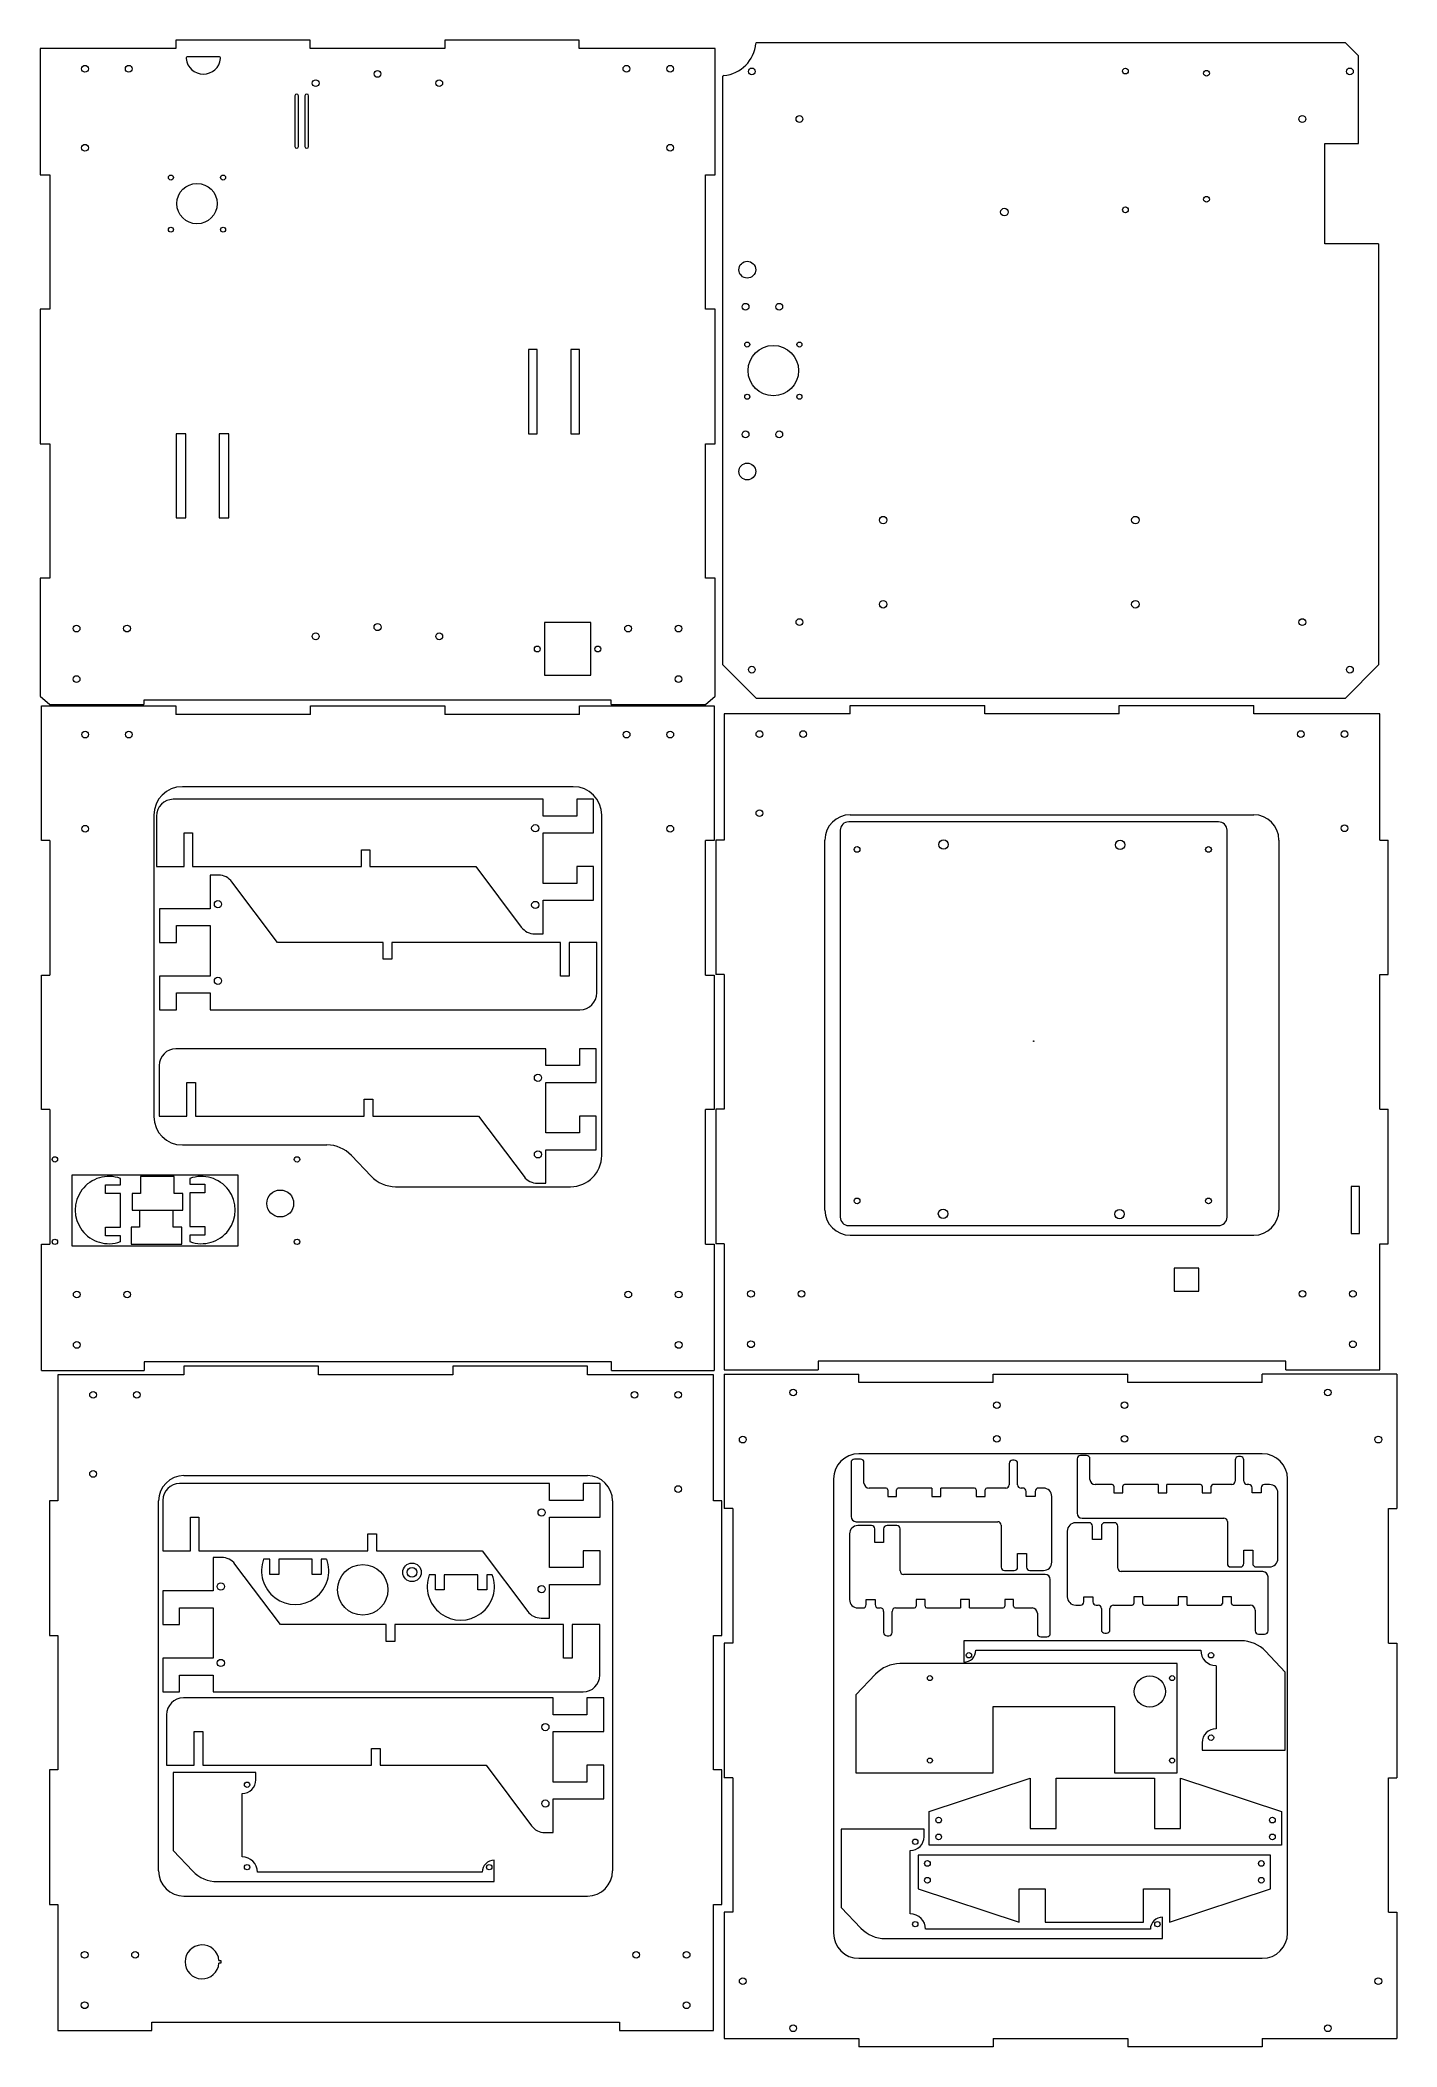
# Model space of a CAD drawing. Header units: millimetres. Extents: x 429 to 1236, y 19 to 1212.
import ezdxf

# ---------------------------------------------------------------- set-up
doc = ezdxf.new("R2010")
doc.units = ezdxf.units.MM

msp = doc.modelspace()

# ---------------------------------------------------------------- linework, layer by layer
at = {"color": 7, "linetype": 'Continuous', "lineweight": 15}
for p, q in [((429.4, 1206.9), (429.4, 1131.9)), ((510.1, 1206.9), (429.4, 1206.9)), ((510.1, 1211.9), (510.1, 1206.9)), ((590.1, 1211.9), (510.1, 1211.9)), ((590.1, 1206.9), (590.1, 1211.9)), ((670.1, 1206.9), (590.1, 1206.9)), ((670.1, 1211.9), (670.1, 1206.9)), ((750.1, 1211.9), (670.1, 1211.9)), ((750.1, 1206.9), (750.1, 1211.9)), ((830.8, 1206.9), (750.1, 1206.9)), ((830.8, 1131.9), (830.8, 1206.9)), ((855.5, 1210.4), (855.1, 1210)), ((855.5, 1210.4), (1205.5, 1210.4)), ((1213.5, 1202.5), (1205.5, 1210.4)), ((535.7, 1202), (517.3, 1202)), ((1213.5, 1150.4), (1213.5, 1202.5)), ((836, 1190.9), (835.5, 1190.4)), ((835.5, 840.4), (835.5, 1190.4)), ((580.9, 1178.7), (580.9, 1148.7)), ((583.1, 1148.7), (583.1, 1178.7)), ((586.9, 1178.7), (586.9, 1148.7)), ((589.1, 1148.7), (589.1, 1178.7)), ((1193.4, 1150.4), (1213.5, 1150.4)), ((1193.4, 1090.8), (1193.4, 1150.4)), ((429.4, 1131.9), (435.1, 1131.9)), ((435.1, 1131.9), (435.1, 1051.9)), ((825.1, 1131.9), (830.8, 1131.9)), ((825.1, 1051.9), (825.1, 1131.9)), ((1225.5, 1090.8), (1193.4, 1090.8)), ((1225.5, 1090.8), (1225.5, 840.4)), ((429.4, 1051.9), (429.4, 971.9)), ((435.1, 1051.9), (429.4, 1051.9)), ((830.8, 1051.9), (825.1, 1051.9)), ((830.8, 971.9), (830.8, 1051.9)), ((725, 1027.9), (719.8, 1027.9)), ((719.8, 1027.9), (719.8, 977.9)), ((725, 977.9), (725, 1027.9)), ((745, 1027.9), (745, 977.9)), ((750.2, 1027.9), (745, 1027.9)), ((750.2, 977.9), (750.2, 1027.9)), ((429.4, 971.9), (435.1, 971.9)), ((435.1, 971.9), (435.1, 891.9)), ((516, 977.9), (510.4, 977.9)), ((510.4, 977.9), (510.4, 927.9)), ((516, 927.9), (516, 977.9)), ((541.6, 977.9), (536, 977.9)), ((536, 977.9), (536, 927.9)), ((541.6, 927.9), (541.6, 977.9)), ((719.8, 977.9), (725, 977.9)), ((745, 977.9), (750.2, 977.9)), ((825.1, 971.9), (830.8, 971.9)), ((825.1, 891.9), (825.1, 971.9)), ((510.4, 927.9), (516, 927.9)), ((536, 927.9), (541.6, 927.9)), ((429.4, 891.9), (429.4, 821.9)), ((435.1, 891.9), (429.4, 891.9)), ((830.8, 891.9), (825.1, 891.9)), ((830.8, 821.9), (830.8, 891.9)), ((756.9, 865.6), (729.4, 865.6)), ((729.4, 865.6), (729.4, 834.3)), ((756.9, 834.3), (756.9, 865.6)), ((835.5, 840.4), (855.5, 820.4)), ((1205.5, 820.4), (1225.5, 840.4)), ((729.4, 834.3), (756.9, 834.3)), ((429.4, 821.9), (435.1, 816.9)), ((430.2, 736), (430.2, 816)), ((430.2, 816), (510.2, 816)), ((435.1, 816.9), (491.1, 816.9)), ((769.1, 819.5), (491.1, 819.5)), ((491.1, 819.5), (491.1, 816.9)), ((510.2, 816), (510.2, 811)), ((590.2, 811), (590.2, 816)), ((590.2, 816), (670.2, 816)), ((670.2, 816), (670.2, 811)), ((750.2, 816), (830.2, 816)), ((750.2, 811), (750.2, 816)), ((769.1, 816.9), (769.1, 819.5)), ((769.1, 816.9), (825.1, 816.9)), ((825.1, 816.9), (830.8, 821.9)), ((830.2, 816), (830.2, 736)), ((836.2, 811.3), (836.2, 736.3)), ((911.2, 811.3), (836.2, 811.3)), ((1205.5, 820.4), (855.5, 820.4)), ((911.2, 811.3), (911.2, 816.3)), ((911.2, 816.3), (991.2, 816.3)), ((991.2, 811.3), (991.2, 816.3)), ((1071.2, 811.3), (991.2, 811.3)), ((1071.2, 811.3), (1071.2, 816.3)), ((1071.2, 816.3), (1151.2, 816.3)), ((1151.2, 811.3), (1151.2, 816.3)), ((1226.2, 811.3), (1151.2, 811.3)), ((1226.2, 736.3), (1226.2, 811.3)), ((590.2, 811), (510.2, 811)), ((750.2, 811), (670.2, 811)), ((746.5, 768), (514, 768)), ((728.6, 760.5), (508.6, 760.5)), ((728.6, 750.5), (728.6, 760.5)), ((748.6, 760.5), (748.6, 750.5)), ((758.6, 760.5), (748.6, 760.5)), ((758.6, 740.5), (758.6, 760.5)), ((497, 751), (497, 572)), ((498.6, 750.5), (498.6, 720.5)), ((515, 740.5), (520.1, 740.5)), ((515, 720.5), (515, 740.5)), ((520.1, 740.5), (520.1, 720.5)), ((748.6, 750.5), (728.6, 750.5)), ((728.6, 740.5), (758.6, 740.5)), ((728.6, 710.5), (728.6, 740.5)), ((763.5, 548.7), (763.5, 751)), ((905.3, 742.1), (905.3, 512.1)), ((1130.3, 747.1), (910.3, 747.1)), ((911.2, 751.3), (1151.2, 751.3)), ((1135.3, 512.1), (1135.3, 742.1)), ((435.2, 736), (430.2, 736)), ((435.2, 736), (435.2, 656)), ((620.5, 730.5), (625.6, 730.5)), ((620.5, 720.5), (620.5, 730.5)), ((625.6, 730.5), (625.6, 720.5)), ((830.2, 736), (825.2, 736)), ((825.2, 656), (825.2, 736)), ((831.2, 736.3), (831.2, 656.3)), ((836.2, 736.3), (831.2, 736.3)), ((896.2, 516.3), (896.2, 736.3)), ((1166.2, 736.3), (1166.2, 516.3)), ((1226.2, 736.3), (1231.2, 736.3)), ((1231.2, 656.3), (1231.2, 736.3)), ((498.6, 720.5), (515, 720.5)), ((520.1, 720.5), (620.5, 720.5)), ((625.6, 720.5), (688.6, 720.5)), ((688.6, 720.5), (715.6, 684.5)), ((748.6, 720.5), (748.6, 710.5)), ((758.6, 720.5), (748.6, 720.5)), ((758.6, 700.5), (758.6, 720.5)), ((530.5, 715.4), (530.5, 695.4)), ((535.5, 715.4), (530.5, 715.4)), ((570.5, 675.4), (543.5, 711.4)), ((748.6, 710.5), (728.6, 710.5)), ((500.5, 695.4), (500.5, 675.4)), ((530.5, 695.4), (500.5, 695.4)), ((728.6, 700.5), (758.6, 700.5)), ((728.6, 680.5), (728.6, 700.5)), ((510.5, 685.4), (530.5, 685.4)), ((510.5, 675.4), (510.5, 685.4)), ((530.5, 685.4), (530.5, 655.4)), ((723.6, 680.5), (728.6, 680.5)), ((500.5, 675.4), (510.5, 675.4)), ((633.5, 675.4), (570.5, 675.4)), ((633.5, 665.4), (633.5, 675.4)), ((638.6, 675.4), (638.6, 665.4)), ((739, 675.4), (638.6, 675.4)), ((739, 655.4), (739, 675.4)), ((744.1, 675.4), (744.1, 655.4)), ((760.5, 675.4), (744.1, 675.4)), ((760.5, 645.4), (760.5, 675.4)), ((638.6, 665.4), (633.5, 665.4)), ((836.2, 656.3), (831.2, 656.3)), ((836.2, 656.3), (836.2, 576.3)), ((1226.2, 656.3), (1231.2, 656.3)), ((1226.2, 576.3), (1226.2, 656.3)), ((430.2, 576), (430.2, 656)), ((430.2, 656), (435.2, 656)), ((500.5, 655.4), (500.5, 635.4)), ((530.5, 655.4), (500.5, 655.4)), ((510.5, 645.4), (530.5, 645.4)), ((510.5, 635.4), (510.5, 645.4)), ((530.5, 645.4), (530.5, 635.4)), ((744.1, 655.4), (739, 655.4)), ((825.2, 656), (830.2, 656)), ((830.2, 656), (830.2, 576)), ((500.5, 635.4), (510.5, 635.4)), ((530.5, 635.4), (750.5, 635.4)), ((730.2, 612.2), (510.2, 612.2)), ((730.2, 602.2), (730.2, 612.2)), ((750.2, 612.2), (750.2, 602.2)), ((760.2, 612.2), (750.2, 612.2)), ((760.2, 592.2), (760.2, 612.2)), ((500.2, 602.2), (500.2, 572.2)), ((750.2, 602.2), (730.2, 602.2)), ((516.7, 592.2), (521.8, 592.2)), ((516.7, 572.2), (516.7, 592.2)), ((521.8, 592.2), (521.8, 572.2)), ((730.2, 592.2), (760.2, 592.2)), ((730.2, 562.2), (730.2, 592.2)), ((435.2, 576), (430.2, 576)), ((435.2, 576), (435.2, 496)), ((622.2, 582.2), (627.3, 582.2)), ((622.2, 572.2), (622.2, 582.2)), ((627.3, 582.2), (627.3, 572.2)), ((830.2, 576), (825.2, 576)), ((825.2, 496), (825.2, 576)), ((831.2, 576.3), (831.2, 496.3)), ((836.2, 576.3), (831.2, 576.3)), ((1226.2, 576.3), (1231.2, 576.3)), ((1231.2, 496.3), (1231.2, 576.3)), ((500.2, 572.2), (516.7, 572.2)), ((521.8, 572.2), (622.2, 572.2)), ((627.3, 572.2), (690.2, 572.2)), ((690.2, 572.2), (717.2, 536.2)), ((750.2, 562.2), (730.2, 562.2)), ((750.2, 572.2), (750.2, 562.2)), ((760.2, 572.2), (750.2, 572.2)), ((760.2, 552.2), (760.2, 572.2)), ((514, 555), (600, 555)), ((730.2, 552.2), (760.2, 552.2)), ((730.2, 532.2), (730.2, 552.2)), ((448.2, 537.1), (448.2, 495.1)), ((547.2, 537.1), (448.2, 537.1)), ((547.2, 495.1), (547.2, 537.1)), ((614.6, 548.8), (626.3, 536.4)), ((468.3, 531.3), (477.3, 531.3)), ((468.3, 526.1), (468.3, 531.3)), ((477.3, 526.1), (468.3, 526.1)), ((477.3, 531.3), (477.3, 535)), ((477.3, 506.1), (477.3, 526.1)), ((489.2, 526.2), (484.2, 526.2)), ((484.2, 526.2), (484.2, 516.2)), ((489.2, 536.2), (489.2, 526.2)), ((509.2, 536.2), (489.2, 536.2)), ((509.2, 526.2), (509.2, 536.2)), ((514.2, 526.2), (509.2, 526.2)), ((514.2, 516.2), (514.2, 526.2)), ((518.4, 535.1), (518.4, 531.7)), ((518.4, 531.7), (527.4, 531.7)), ((518.4, 526.5), (518.4, 506.5)), ((527.4, 526.5), (518.4, 526.5)), ((527.4, 531.7), (527.4, 526.5)), ((640.8, 530.2), (744.9, 530.2)), ((725.2, 532.2), (730.2, 532.2)), ((1209.1, 530.3), (1209.1, 502.3)), ((1214.1, 530.3), (1209.1, 530.3)), ((1214.1, 502.3), (1214.1, 530.3)), ((484.2, 516.2), (514.2, 516.2)), ((488.6, 516.1), (488.6, 506.1)), ((508.6, 516.1), (488.6, 516.1)), ((508.6, 506.1), (508.6, 516.1)), ((468.3, 506.1), (477.3, 506.1)), ((468.3, 500.9), (468.3, 506.1)), ((488.6, 506.1), (483.6, 506.1)), ((483.6, 506.1), (483.6, 496.1)), ((513.6, 506.1), (508.6, 506.1)), ((513.6, 496.1), (513.6, 506.1)), ((518.4, 506.5), (527.4, 506.5)), ((518.4, 501.3), (518.4, 497.6)), ((527.4, 501.3), (518.4, 501.3)), ((527.4, 506.5), (527.4, 501.3)), ((910.3, 507.1), (1130.3, 507.1)), ((911.2, 501.3), (1151.2, 501.3)), ((1209.1, 502.3), (1214.1, 502.3)), ((430.2, 421), (430.2, 496)), ((430.2, 496), (435.2, 496)), ((448.2, 495.1), (547.2, 495.1)), ((477.3, 500.9), (468.3, 500.9)), ((477.3, 497.5), (477.3, 500.9)), ((483.6, 496.1), (513.6, 496.1)), ((825.2, 496), (830.2, 496)), ((830.2, 496), (830.2, 421)), ((836.2, 496.3), (831.2, 496.3)), ((836.2, 496.3), (836.2, 421.3)), ((1226.2, 496.3), (1231.2, 496.3)), ((1226.2, 421.3), (1226.2, 496.3)), ((1118.5, 481.8), (1103.9, 481.8)), ((1103.9, 481.8), (1103.9, 468)), ((1118.5, 468), (1118.5, 481.8)), ((1103.9, 468), (1118.5, 468)), ((430.2, 421), (491.2, 421)), ((439.9, 418.4), (439.9, 343.4)), ((514.9, 418.4), (439.9, 418.4)), ((769.2, 426.1), (491.2, 426.1)), ((491.2, 426.1), (491.2, 421)), ((514.9, 423.4), (514.9, 418.4)), ((594.9, 423.4), (514.9, 423.4)), ((594.9, 418.4), (594.9, 423.4)), ((674.9, 418.4), (594.9, 418.4)), ((674.9, 423.4), (674.9, 418.4)), ((754.9, 423.4), (674.9, 423.4)), ((754.9, 418.4), (754.9, 423.4)), ((829.9, 418.4), (754.9, 418.4)), ((769.2, 421), (769.2, 426.1)), ((769.2, 421), (830.2, 421)), ((829.9, 343.4), (829.9, 418.4)), ((836.2, 421.3), (892.2, 421.3)), ((836.3, 418.8), (836.3, 338.8)), ((836.3, 418.8), (916.3, 418.8)), ((1170.2, 426.5), (892.2, 426.5)), ((892.2, 426.5), (892.2, 421.3)), ((916.3, 413.8), (916.3, 418.8)), ((996.3, 413.8), (996.3, 418.8)), ((996.3, 418.8), (1076.3, 418.8)), ((1076.3, 413.8), (1076.3, 418.8)), ((1156.3, 413.8), (1156.3, 418.8)), ((1236.3, 418.8), (1156.3, 418.8)), ((1170.2, 421.3), (1170.2, 426.5)), ((1170.2, 421.3), (1226.2, 421.3)), ((1236.3, 418.8), (1236.3, 338.8)), ((996.3, 413.8), (916.3, 413.8)), ((1156.3, 413.8), (1076.3, 413.8)), ((1156.3, 371.4), (916.3, 371.4)), ((1051.8, 370.3), (1048.2, 370.3)), ((514.9, 358.4), (754.9, 358.4)), ((911.7, 366.2), (911.7, 334)), ((917.4, 368.2), (913.7, 368.2)), ((919.4, 354), (919.4, 366.2)), ((1005.7, 365.6), (1005.7, 353)), ((1008.8, 367.6), (1007.7, 367.6)), ((1010.8, 353), (1010.8, 365.6)), ((1046.2, 368.3), (1046.2, 336.1)), ((1053.8, 356.1), (1053.8, 368.3)), ((1140.2, 367.7), (1140.2, 355.1)), ((1143.3, 369.7), (1142.2, 369.7)), ((1145.3, 355.1), (1145.3, 367.7)), ((732.4, 353.7), (512.4, 353.7)), ((732.4, 343.7), (732.4, 353.7)), ((752.4, 353.7), (752.4, 343.7)), ((762.4, 353.7), (752.4, 353.7)), ((762.4, 333.7), (762.4, 353.7)), ((901.3, 356.4), (901.3, 86.4)), ((932.5, 351), (922.4, 351)), ((933.5, 350), (933.5, 346)), ((938.8, 346), (938.8, 350)), ((959.8, 351), (939.8, 351)), ((959.8, 351), (959.8, 346)), ((965.1, 346), (965.1, 351)), ((985.2, 351), (965.1, 351)), ((986.2, 350), (986.2, 346)), ((991.5, 346), (991.5, 350)), ((1003.7, 351), (992.5, 351)), ((1013.9, 351), (1012.8, 351)), ((1015.9, 346), (1015.9, 349)), ((1021.2, 349), (1021.2, 346)), ((1026.1, 351), (1023.2, 351)), ((1067, 353.1), (1056.8, 353.1)), ((1068, 352.1), (1068, 348.1)), ((1068, 348.1), (1073.3, 348.1)), ((1073.3, 348.1), (1073.3, 352.1)), ((1094.3, 353.1), (1074.3, 353.1)), ((1094.3, 353.1), (1094.3, 348.1)), ((1094.3, 348.1), (1099.6, 348.1)), ((1099.6, 348.1), (1099.6, 353.1)), ((1119.6, 353.1), (1099.6, 353.1)), ((1120.6, 352.1), (1120.6, 348.1)), ((1120.6, 348.1), (1125.9, 348.1)), ((1125.9, 348.1), (1125.9, 352.1)), ((1138.2, 353.1), (1126.9, 353.1)), ((1148.3, 353.1), (1147.3, 353.1)), ((1150.3, 348.1), (1150.3, 351.1)), ((1155.6, 348.1), (1150.3, 348.1)), ((1155.6, 351.1), (1155.6, 348.1)), ((1160.6, 353.1), (1157.6, 353.1)), ((1165.6, 309.1), (1165.6, 348.1)), ((1171.3, 86.4), (1171.3, 356.4)), ((434.9, 343.4), (434.9, 263.4)), ((439.9, 343.4), (434.9, 343.4)), ((499.9, 123.4), (499.9, 343.4)), ((502.4, 343.7), (502.4, 313.7)), ((752.4, 343.7), (732.4, 343.7)), ((769.9, 343.4), (769.9, 123.4)), ((834.9, 343.4), (829.9, 343.4)), ((834.9, 263.4), (834.9, 343.4)), ((841.3, 338.8), (836.3, 338.8)), ((841.3, 338.8), (841.3, 258.8)), ((933.5, 346), (938.8, 346)), ((959.8, 346), (965.1, 346)), ((986.2, 346), (991.5, 346)), ((1021.2, 346), (1015.9, 346)), ((1031.1, 307), (1031.1, 346)), ((1231.3, 338.8), (1236.3, 338.8)), ((1231.3, 258.8), (1231.3, 338.8)), ((518.8, 333.7), (523.9, 333.7)), ((518.8, 313.7), (518.8, 333.7)), ((523.9, 333.7), (523.9, 313.7)), ((624.3, 323.7), (629.4, 323.7)), ((624.3, 313.7), (624.3, 323.7)), ((629.4, 323.7), (629.4, 313.7)), ((732.4, 333.7), (762.4, 333.7)), ((732.4, 303.7), (732.4, 333.7)), ((910.8, 323.7), (910.8, 284.7)), ((914.7, 331), (999, 331)), ((923.8, 328.7), (915.8, 328.7)), ((925.8, 318.7), (925.8, 326.7)), ((931.1, 326.7), (931.1, 318.7)), ((934.1, 328.7), (933.1, 328.7)), ((938.9, 328.7), (934.1, 328.7)), ((940.9, 301.7), (940.9, 326.7)), ((1001, 329), (1001, 304)), ((1040.3, 325.4), (1040.3, 286.4)), ((1053.3, 330.4), (1045.3, 330.4)), ((1049.2, 333.1), (1133.5, 333.1)), ((1055.3, 320.4), (1055.3, 328.4)), ((1060.6, 328.4), (1060.6, 320.4)), ((1063.6, 330.4), (1062.6, 330.4)), ((1068.4, 330.4), (1063.6, 330.4)), ((1070.4, 303.4), (1070.4, 328.4)), ((1135.5, 331.1), (1135.5, 306.1)), ((502.4, 313.7), (518.8, 313.7)), ((523.9, 313.7), (624.3, 313.7)), ((629.4, 313.7), (692.4, 313.7)), ((692.4, 313.7), (719.4, 277.7)), ((752.4, 313.7), (752.4, 303.7)), ((762.4, 313.7), (752.4, 313.7)), ((762.4, 293.7), (762.4, 313.7)), ((931.1, 318.7), (925.8, 318.7)), ((1010.8, 312), (1016.1, 312)), ((1010.8, 304), (1010.8, 312)), ((1016.1, 312), (1016.1, 304)), ((1060.6, 320.4), (1055.3, 320.4)), ((1145.3, 314.1), (1150.6, 314.1)), ((1145.3, 306.1), (1145.3, 314.1)), ((1150.6, 314.1), (1150.6, 306.1)), ((532.3, 309.8), (532.3, 289.8)), ((537.3, 309.8), (532.3, 309.8)), ((572.3, 269.8), (545.3, 305.8)), ((566.1, 308.7), (562.3, 308.7)), ((566.1, 299.7), (566.1, 308.7)), ((571.3, 299.7), (566.1, 299.7)), ((571.3, 308.7), (571.3, 299.7)), ((591.3, 308.7), (571.3, 308.7)), ((591.3, 299.7), (591.3, 308.7)), ((596.5, 299.7), (591.3, 299.7)), ((596.5, 308.7), (596.5, 299.7)), ((599.8, 308.7), (596.5, 308.7)), ((664.6, 299.5), (660.8, 299.5)), ((664.6, 290.5), (664.6, 299.5)), ((669.8, 299.5), (669.8, 290.5)), ((689.8, 299.5), (669.8, 299.5)), ((689.8, 290.5), (689.8, 299.5)), ((695, 299.5), (695, 290.5)), ((698.3, 299.5), (695, 299.5)), ((752.4, 303.7), (732.4, 303.7)), ((1027.2, 299.7), (942.9, 299.7)), ((1003, 302), (1007.7, 302)), ((1007.7, 302), (1008.8, 302)), ((1018.1, 302), (1026.1, 302)), ((1156.7, 301.3), (1072.4, 301.4)), ((1137.5, 304.1), (1142.2, 304.1)), ((1142.2, 304.1), (1143.3, 304.1)), ((1152.6, 304.1), (1160.6, 304.1)), ((1159.7, 266.2), (1159.7, 298.3)), ((502.3, 289.8), (502.3, 269.8)), ((532.3, 289.8), (502.3, 289.8)), ((669.8, 290.5), (664.6, 290.5)), ((695, 290.5), (689.8, 290.5)), ((732.4, 293.7), (762.4, 293.7)), ((732.4, 273.7), (732.4, 293.7)), ((1030.2, 264.5), (1030.2, 296.7)), ((1050.2, 286.4), (1055.5, 286.4)), ((1050.2, 283.4), (1050.2, 286.4)), ((1055.5, 286.4), (1055.5, 283.4)), ((1085.2, 286.4), (1079.9, 286.4)), ((1079.9, 286.4), (1079.9, 282.4)), ((1085.2, 282.4), (1085.2, 286.4)), ((1111.6, 286.4), (1106.3, 286.4)), ((1106.3, 286.4), (1106.3, 281.4)), ((1111.6, 281.4), (1111.6, 286.4)), ((1137.9, 286.4), (1132.6, 286.4)), ((1132.6, 286.4), (1132.6, 282.4)), ((1137.9, 282.4), (1137.9, 286.4)), ((512.3, 279.8), (532.3, 279.8)), ((512.3, 269.8), (512.3, 279.8)), ((532.3, 279.8), (532.3, 249.8)), ((915.8, 279.7), (918.7, 279.7)), ((920.7, 284.7), (926, 284.7)), ((920.7, 281.7), (920.7, 284.7)), ((926, 284.7), (926, 281.7)), ((928, 279.7), (929.1, 279.7)), ((931.1, 277.7), (931.1, 265.1)), ((936.2, 265.1), (936.2, 277.7)), ((938.2, 279.7), (949.4, 279.7)), ((955.7, 284.7), (950.4, 284.7)), ((950.4, 284.7), (950.4, 280.7)), ((955.7, 280.7), (955.7, 284.7)), ((956.7, 279.7), (976.8, 279.7)), ((982.1, 284.7), (976.8, 284.7)), ((976.8, 284.7), (976.8, 279.7)), ((982.1, 279.7), (982.1, 284.7)), ((982.1, 279.7), (1002.1, 279.7)), ((1008.4, 284.7), (1003.1, 284.7)), ((1003.1, 284.7), (1003.1, 280.7)), ((1008.4, 280.7), (1008.4, 284.7)), ((1009.4, 279.7), (1019.5, 279.7)), ((1022.5, 276.7), (1022.5, 264.5)), ((1045.3, 281.4), (1048.2, 281.4)), ((1057.5, 281.4), (1058.6, 281.4)), ((1060.6, 279.4), (1060.6, 266.7)), ((1065.7, 266.7), (1065.7, 279.4)), ((1067.7, 281.4), (1078.9, 281.4)), ((1086.2, 281.4), (1106.3, 281.4)), ((1111.6, 281.4), (1131.6, 281.4)), ((1138.9, 281.4), (1149, 281.4)), ((1152, 278.4), (1152, 266.2)), ((434.9, 263.4), (439.9, 263.4)), ((439.9, 263.4), (439.9, 183.4)), ((502.3, 269.8), (512.3, 269.8)), ((635.2, 269.8), (572.3, 269.8)), ((635.2, 259.8), (635.2, 269.8)), ((640.3, 269.8), (640.3, 259.8)), ((740.7, 269.8), (640.3, 269.8)), ((727.4, 273.7), (732.4, 273.7)), ((740.7, 249.8), (740.7, 269.8)), ((745.8, 269.8), (745.8, 249.8)), ((762.3, 269.8), (745.8, 269.8)), ((762.3, 239.8), (762.3, 269.8)), ((829.9, 263.4), (834.9, 263.4)), ((829.9, 183.4), (829.9, 263.4)), ((933.1, 263.1), (934.2, 263.1)), ((1024.5, 262.5), (1028.2, 262.5)), ((1062.6, 264.7), (1063.7, 264.7)), ((1154, 264.2), (1157.7, 264.2)), ((640.3, 259.8), (635.2, 259.8)), ((836.3, 258.8), (836.3, 178.8)), ((841.3, 258.8), (836.3, 258.8)), ((978.8, 260.2), (978.8, 247.4)), ((1143.7, 260.2), (978.8, 260.2)), ((986, 254.6), (1119.7, 254.6)), ((1169.9, 241.6), (1158.2, 254)), ((1231.3, 258.8), (1236.3, 258.8)), ((1236.3, 258.8), (1236.3, 178.8)), ((502.3, 249.8), (502.3, 229.8)), ((532.3, 249.8), (502.3, 249.8)), ((512.3, 239.8), (532.3, 239.8)), ((512.3, 229.8), (512.3, 239.8)), ((532.3, 239.8), (532.3, 229.8)), ((745.8, 249.8), (740.7, 249.8)), ((926.3, 240.4), (914.6, 228)), ((1105.6, 246.6), (940.8, 246.6)), ((1105.6, 181.7), (1105.6, 246.6)), ((1128.8, 245.4), (1128.8, 207.8)), ((1169.9, 195.2), (1169.9, 241.6)), ((502.3, 229.8), (512.3, 229.8)), ((532.3, 229.8), (752.3, 229.8)), ((914.6, 228), (914.6, 181.7)), ((504.6, 216.2), (504.6, 186.2)), ((734.6, 226.2), (514.6, 226.2)), ((734.6, 216.2), (734.6, 226.2)), ((754.6, 216.2), (734.6, 216.2)), ((754.6, 226.2), (754.6, 216.2)), ((764.6, 226.2), (754.6, 226.2)), ((764.6, 206.2), (764.6, 226.2)), ((996.2, 221.1), (1068.3, 221.1)), ((996.2, 181.7), (996.2, 221.1)), ((1068.3, 221.1), (1068.3, 181.7)), ((521, 206.2), (526.1, 206.2)), ((521, 186.2), (521, 206.2)), ((526.1, 206.2), (526.1, 186.2)), ((734.6, 206.2), (764.6, 206.2)), ((734.6, 176.2), (734.6, 206.2)), ((626.5, 196.2), (631.6, 196.2)), ((626.5, 186.2), (626.5, 196.2)), ((631.6, 196.2), (631.6, 186.2)), ((1120.6, 199.6), (1120.6, 195.2)), ((1120.6, 195.2), (1169.9, 195.2)), ((434.9, 183.4), (434.9, 103.4)), ((439.9, 183.4), (434.9, 183.4)), ((504.6, 186.2), (521, 186.2)), ((508.5, 181.9), (508.5, 135.6)), ((557.8, 181.9), (508.5, 181.9)), ((526.1, 186.2), (626.5, 186.2)), ((557.8, 177.6), (557.8, 181.9)), ((631.6, 186.2), (694.6, 186.2)), ((694.6, 186.2), (721.6, 150.2)), ((754.6, 186.2), (754.6, 176.2)), ((764.6, 186.2), (754.6, 186.2)), ((764.6, 166.2), (764.6, 186.2)), ((834.9, 183.4), (829.9, 183.4)), ((834.9, 103.4), (834.9, 183.4)), ((914.6, 181.7), (996.2, 181.7)), ((1068.3, 181.7), (1105.6, 181.7)), ((549.5, 131.7), (549.5, 169.4)), ((754.6, 176.2), (734.6, 176.2)), ((841.3, 178.8), (836.3, 178.8)), ((841.3, 178.8), (841.3, 98.8)), ((958.2, 158.6), (1018.2, 178.6)), ((1018.2, 178.6), (1018.2, 148.6)), ((1033.7, 148.6), (1033.7, 178.6)), ((1033.7, 178.6), (1092.2, 178.6)), ((1092.2, 178.6), (1092.2, 148.6)), ((1107.7, 148.6), (1107.7, 178.6)), ((1107.7, 178.6), (1167.7, 158.6)), ((1231.3, 178.8), (1236.3, 178.8)), ((1231.3, 98.8), (1231.3, 178.8)), ((734.6, 166.2), (764.6, 166.2)), ((734.6, 146.2), (734.6, 166.2)), ((958.2, 138.6), (958.2, 158.6)), ((1167.7, 158.6), (1167.7, 138.6)), ((729.6, 146.2), (734.6, 146.2)), ((905.9, 148.1), (905.9, 101.7)), ((955.2, 148.1), (905.9, 148.1)), ((955.2, 143.7), (955.2, 148.1)), ((1018.2, 148.6), (1033.7, 148.6)), ((1092.2, 148.6), (1107.7, 148.6)), ((508.5, 135.6), (520.2, 123.2)), ((946.9, 97.9), (946.9, 135.5)), ((1161.1, 132.8), (951.6, 132.8)), ((951.6, 132.8), (951.6, 112.8)), ((1167.7, 138.6), (958.2, 138.6)), ((1161.1, 112.8), (1161.1, 132.8)), ((692.4, 122.6), (558.7, 122.6)), ((699.5, 117), (699.5, 129.8)), ((514.9, 108.4), (754.9, 108.4)), ((534.7, 117), (699.5, 117)), ((951.6, 112.8), (1011.6, 92.8)), ((1011.6, 112.8), (1027.1, 112.8)), ((1011.6, 92.8), (1011.6, 112.8)), ((1027.1, 112.8), (1027.1, 92.8)), ((1085.6, 112.8), (1101.1, 112.8)), ((1085.6, 92.8), (1085.6, 112.8)), ((1101.1, 92.8), (1161.1, 112.8)), ((1101.1, 112.8), (1101.1, 92.8)), ((434.9, 103.4), (439.9, 103.4)), ((439.9, 103.4), (439.9, 28.4)), ((829.9, 103.4), (834.9, 103.4)), ((829.9, 28.4), (829.9, 103.4)), ((836.3, 98.8), (836.3, 23.8)), ((841.3, 98.8), (836.3, 98.8)), ((905.9, 101.7), (917.6, 89.3)), ((1096.9, 83.1), (1096.9, 95.9)), ((1231.3, 98.8), (1236.3, 98.8)), ((1236.3, 98.8), (1236.3, 23.8)), ((1089.8, 88.7), (956.1, 88.7)), ((1027.1, 92.8), (1085.6, 92.8)), ((932.1, 83.1), (1096.9, 83.1)), ((535.8, 70.1), (536.8, 70.1)), ((536.8, 68.5), (535.8, 68.5)), ((536.8, 70.1), (536.8, 68.5)), ((916.3, 71.4), (1156.3, 71.4)), ((439.9, 28.4), (495.9, 28.4)), ((495.9, 33.5), (773.9, 33.5)), ((495.9, 28.4), (495.9, 33.5)), ((773.9, 33.5), (773.9, 28.4)), ((773.9, 28.4), (829.9, 28.4)), ((836.3, 23.8), (916.3, 23.8)), ((916.3, 23.8), (916.3, 18.8)), ((996.3, 18.8), (916.3, 18.8)), ((996.3, 23.8), (1076.3, 23.8)), ((996.3, 23.8), (996.3, 18.8)), ((1076.3, 23.8), (1076.3, 18.8)), ((1156.3, 18.8), (1076.3, 18.8)), ((1156.3, 23.8), (1236.3, 23.8)), ((1156.3, 23.8), (1156.3, 18.8))]:
    msp.add_line(p, q, dxfattribs=at)
for centre, radius in [((456.1, 1194.9), 2), ((482.1, 1194.9), 2), ((630.1, 1191.8), 2), ((778.1, 1194.9), 2), ((804.1, 1194.9), 2), ((852.7, 1193.3), 2), ((1074.9, 1193.5), 1.7), ((1123.1, 1192.2), 1.7), ((1208.4, 1193.3), 2), ((593.3, 1186.3), 2), ((666.8, 1186.3), 2), ((881, 1165), 2), ((1180.1, 1165), 2), ((456.1, 1147.9), 2), ((804.1, 1147.9), 2), ((507.2, 1130.2), 1.5), ((522.7, 1114.7), 12), ((538.2, 1130.2), 1.5), ((1002.9, 1109.7), 2.25), ((1074.9, 1111), 1.7), ((1123.1, 1117.3), 1.7), ((507.2, 1099.2), 1.5), ((538.2, 1099.2), 1.5), ((850, 1075.4), 5), ((849, 1053.4), 2), ((869, 1053.4), 2), ((850, 1030.9), 1.5), ((865.5, 1015.4), 15), ((881, 1030.9), 1.5), ((850, 999.9), 1.5), ((881, 999.9), 1.5), ((849, 977.5), 2), ((869, 977.5), 2), ((850, 955.4), 5), ((930.8, 926.5), 2.25), ((1080.8, 926.5), 2.25), ((930.8, 876.5), 2.25), ((1080.8, 876.5), 2.25), ((451.1, 862), 2), ((481.1, 862), 2), ((593.3, 857.4), 2), ((630.1, 862.9), 2.1), ((666.8, 857.4), 2), ((779.1, 862), 2), ((809.1, 862), 2), ((881, 865.9), 2), ((1180.1, 865.9), 2), ((725.1, 849.9), 1.75), ((761.1, 849.9), 1.75), ((852.7, 837.6), 2), ((1208.4, 837.6), 2), ((451.1, 832), 2), ((809.1, 832), 2), ((456.2, 799), 2), ((482.2, 799), 2), ((778.2, 799), 2), ((804.2, 799), 2), ((857.2, 799.3), 2), ((883.2, 799.3), 2), ((1179.2, 799.3), 2), ((1205.2, 799.3), 2), ((857.2, 752.3), 2), ((456.2, 743), 2), ((723.9, 743.3), 2.15), ((804.2, 743), 2), ((1205.2, 743.3), 2), ((915.3, 730.7), 1.7), ((966.7, 733.6), 2.8), ((1071.7, 733.4), 2.8), ((1124.3, 730.7), 1.7), ((535.2, 698.2), 2.15), ((723.9, 697.7), 2.15), ((535.2, 652.6), 2.15), ((1020.3, 616.7), 0.167), ((725.5, 594.9), 2.15), ((725.5, 549.4), 2.15), ((438.2, 546.4), 1.6), ((582.2, 546.4), 1.6), ((572.2, 520.2), 8), ((915.3, 521.7), 1.7), ((966.4, 514.1), 2.8), ((1071.4, 513.9), 2.8), ((1124.3, 521.7), 1.7), ((438.2, 497.4), 1.6), ((582.2, 497.4), 1.6), ((451.2, 466.1), 2), ((481.2, 466.1), 2), ((779.2, 466.1), 2), ((809.2, 466.1), 2), ((852.2, 466.5), 2), ((882.2, 466.5), 2), ((1180.2, 466.5), 2), ((1210.2, 466.5), 2), ((451.2, 436.1), 2), ((809.2, 436.1), 2), ((852.2, 436.5), 2), ((1210.2, 436.5), 2), ((460.9, 406.4), 2), ((486.9, 406.4), 2), ((782.9, 406.4), 2), ((808.9, 406.4), 2), ((877.3, 407.8), 2), ((1195.3, 407.8), 2), ((998.4, 400.3), 2), ((1074.3, 400.3), 2), ((998.4, 380.3), 2), ((1074.3, 380.3), 2), ((847.3, 379.8), 2), ((1225.3, 379.8), 2), ((460.9, 359.4), 2), ((808.9, 350.4), 2), ((727.7, 336.5), 2.15), ((621.3, 290.5), 15), ((650.6, 300.9), 5.5), ((650.6, 300.9), 2.9), ((536.9, 292.5), 2.15), ((727.7, 290.9), 2.15), ((981.8, 251.6), 1.6), ((1125.8, 251.6), 1.6), ((536.9, 247), 2.15), ((958.6, 238), 1.5), ((1089.4, 230), 9.28), ((1102.6, 238), 1.5), ((729.9, 208.9), 2.15), ((1125.8, 202.6), 1.6), ((958.6, 189), 1.5), ((1102.6, 189), 1.5), ((552.5, 174.6), 1.6), ((729.9, 163.4), 2.15), ((963.8, 153.6), 1.7), ((1162.3, 153.6), 1.7), ((963.8, 143.6), 1.7), ((1162.3, 143.6), 1.7), ((949.9, 140.7), 1.6), ((552.5, 125.6), 1.6), ((696.5, 125.6), 1.6), ((957.1, 127.8), 1.7), ((957.1, 117.8), 1.7), ((1155.7, 127.8), 1.7), ((1155.7, 117.8), 1.7), ((949.9, 91.7), 1.6), ((1093.9, 91.7), 1.6), ((455.9, 73.5), 2), ((485.9, 73.5), 2), ((783.9, 73.5), 2), ((813.9, 73.5), 2), ((847.3, 57.8), 2), ((1225.3, 57.8), 2), ((455.9, 43.5), 2), ((813.9, 43.5), 2), ((877.3, 29.8), 2), ((1195.3, 29.8), 2)]:
    msp.add_circle(centre, radius, dxfattribs=at)
for centre, radius, start, end in [((834.2, 1211.8), 21, 274.9644, 355.0356), ((517.3, 1201), 1, 90, 186.2051), ((526.5, 1202), 10.3, 186.2051, 353.7949), ((535.7, 1201), 1, 353.7949, 90), ((582, 1178.7), 1.1, 0, 180), ((588, 1178.7), 1.1, 0, 180), ((582, 1148.7), 1.1, 180, 0), ((588, 1148.7), 1.1, 180, 0), ((514, 751), 17, 90, 180), ((746.5, 751), 17, 0, 90), ((508.6, 750.5), 10, 90, 180), ((911.2, 736.3), 15, 90, 180), ((910.3, 742.1), 5, 90, 180), ((1130.3, 742.1), 5, 0, 90), ((1151.2, 736.3), 15, 0, 90), ((535.5, 705.4), 10, 36.8699, 90), ((723.6, 690.5), 10, 216.8699, 270), ((750.5, 645.4), 10, 270, 0), ((510.2, 602.2), 10, 90, 180), ((514, 572), 17, 180, 270), ((600, 535), 20, 43.4571, 90), ((744.9, 548.7), 18.5, 270, 0), ((470.3, 516.3), 20, 69.6092, 290.3908), ((525.4, 516.3), 20, 249.6092, 110.3908), ((640.8, 550.2), 20, 223.4571, 270), ((725.2, 542.2), 10, 216.8699, 270), ((911.2, 516.3), 15, 180, 270), ((1151.2, 516.3), 15, 270, 0), ((910.3, 512.1), 5, 180, 270), ((1130.3, 512.1), 5, 270, 0), ((916.3, 356.4), 15, 90, 180), ((1048.2, 368.3), 2, 90, 180), ((1051.8, 368.3), 2, 360, 90), ((1156.3, 356.4), 15, 0, 90), ((514.9, 343.4), 15, 90, 180), ((754.9, 343.4), 15, 0, 90), ((913.7, 366.2), 2, 90, 180), ((917.4, 366.2), 2, 360, 90), ((1007.7, 365.6), 2, 90, 180), ((1008.8, 365.6), 2, 0, 90), ((1142.2, 367.7), 2, 90, 180), ((1143.3, 367.7), 2, 0, 90), ((512.4, 343.7), 10, 90, 180), ((922.4, 354), 3, 180, 270), ((932.5, 350), 1, 0, 90), ((939.8, 350), 1, 90, 180), ((985.2, 350), 1, 0, 90), ((992.5, 350), 1, 90, 180), ((1003.7, 353), 2, 270, 0), ((1012.8, 353), 2, 180, 270), ((1013.9, 349), 2, 0, 90), ((1023.2, 349), 2, 90, 180), ((1026.1, 346), 5, 0, 90), ((1056.8, 356.1), 3, 180, 270), ((1067, 352.1), 1, 0, 90), ((1074.3, 352.1), 1, 90, 180), ((1119.6, 352.1), 1, 0, 90), ((1126.9, 352.1), 1, 90, 180), ((1138.2, 355.1), 2, 270, 0), ((1147.3, 355.1), 2, 180, 270), ((1148.3, 351.1), 2, 0, 90), ((1157.6, 351.1), 2, 90, 180), ((1160.6, 348.1), 5, 0, 90), ((1049.2, 336.1), 3, 180, 269.9707), ((915.8, 323.7), 5, 90, 180), ((914.7, 334), 3, 180, 269.9707), ((923.8, 326.7), 2, 0, 90), ((933.1, 326.7), 2, 89.9999, 180), ((938.9, 326.7), 2, 360, 90), ((999, 329), 2, 0, 89.9707), ((1045.3, 325.4), 5, 90, 180), ((1053.3, 328.4), 2, 0, 90), ((1062.6, 328.4), 2, 89.9999, 180), ((1068.4, 328.4), 2, 360, 90), ((1133.5, 331.1), 2, 0, 89.9707), ((537.3, 299.8), 10, 36.8699, 90), ((581.1, 301.8), 20, 159.6092, 20.3908), ((679.6, 292.5), 20, 159.6092, 20.3908), ((942.9, 301.7), 2, 180, 269.9707), ((1003, 304), 2, 180, 270), ((1008.8, 304), 2, 269.9999, 0), ((1018.1, 304), 2, 180, 270), ((1026.1, 307), 5, 270, 0), ((1027.2, 296.7), 3, 0, 89.9707), ((1072.4, 303.4), 2, 180, 269.9707), ((1137.5, 306.1), 2, 180, 270), ((1143.3, 306.1), 2, 269.9999, 0), ((1152.6, 306.1), 2, 180, 270), ((1156.7, 298.3), 3, 0, 89.9707), ((1160.6, 309.1), 5, 270, 0), ((1045.3, 286.4), 5, 180, 270), ((727.4, 283.7), 10, 216.8699, 270), ((915.8, 284.7), 5, 180, 270), ((918.7, 281.7), 2, 270, 0), ((928, 281.7), 2, 180, 270), ((929.1, 277.7), 2, 0, 90), ((938.2, 277.7), 2, 90, 180), ((949.4, 280.7), 1, 270, 0), ((956.7, 280.7), 1, 180, 270), ((1002.1, 280.7), 1, 270, 0), ((1009.4, 280.7), 1, 180, 270), ((1019.5, 276.7), 3, 360, 90), ((1048.2, 283.4), 2, 270, 0), ((1057.5, 283.4), 2, 180, 270), ((1058.6, 279.4), 2, 0, 90), ((1067.7, 279.4), 2, 90, 180), ((1078.9, 282.4), 1, 270, 0), ((1086.2, 282.4), 1, 180, 270), ((1131.6, 282.4), 1, 270, 0), ((1138.9, 282.4), 1, 180, 270), ((1149, 278.4), 3, 360, 90), ((933.1, 265.1), 2, 180, 270), ((934.2, 265.1), 2, 270, 0), ((1024.5, 264.5), 2, 180, 270), ((1028.2, 264.5), 2, 270, 0), ((1062.6, 266.7), 2, 180, 270), ((1063.7, 266.7), 2, 270, 0), ((1154, 266.2), 2, 180, 270), ((1157.7, 266.2), 2, 270, 0), ((978.8, 254.6), 7.16, 270, 0), ((1128.8, 254.6), 9.15, 180, 270), ((1143.7, 240.2), 20, 43.4571, 90), ((752.3, 239.8), 10, 270, 0), ((940.8, 226.6), 20, 90, 136.5429), ((514.6, 216.2), 10, 90, 180), ((1128.8, 199.6), 8.24, 90, 180), ((549.5, 177.6), 8.24, 270, 0), ((729.6, 156.2), 10, 216.8699, 270), ((946.9, 143.7), 8.24, 270, 0), ((549.5, 122.6), 9.15, 0, 90), ((514.9, 123.4), 15, 180, 270), ((534.7, 137), 20, 223.4571, 270), ((699.5, 122.6), 7.16, 90, 180), ((754.9, 123.4), 15, 270, 0), ((946.9, 88.7), 9.15, 0, 90), ((1096.9, 88.7), 7.16, 90, 180), ((916.3, 86.4), 15, 180, 270), ((932.1, 103.1), 20, 223.4571, 270), ((1156.3, 86.4), 15, 270, 0), ((525.7, 69.3), 10.1, 4.543, 355.457)]:
    msp.add_arc(centre, radius, start, end, dxfattribs=at)

doc.saveas('drawing.dxf')
